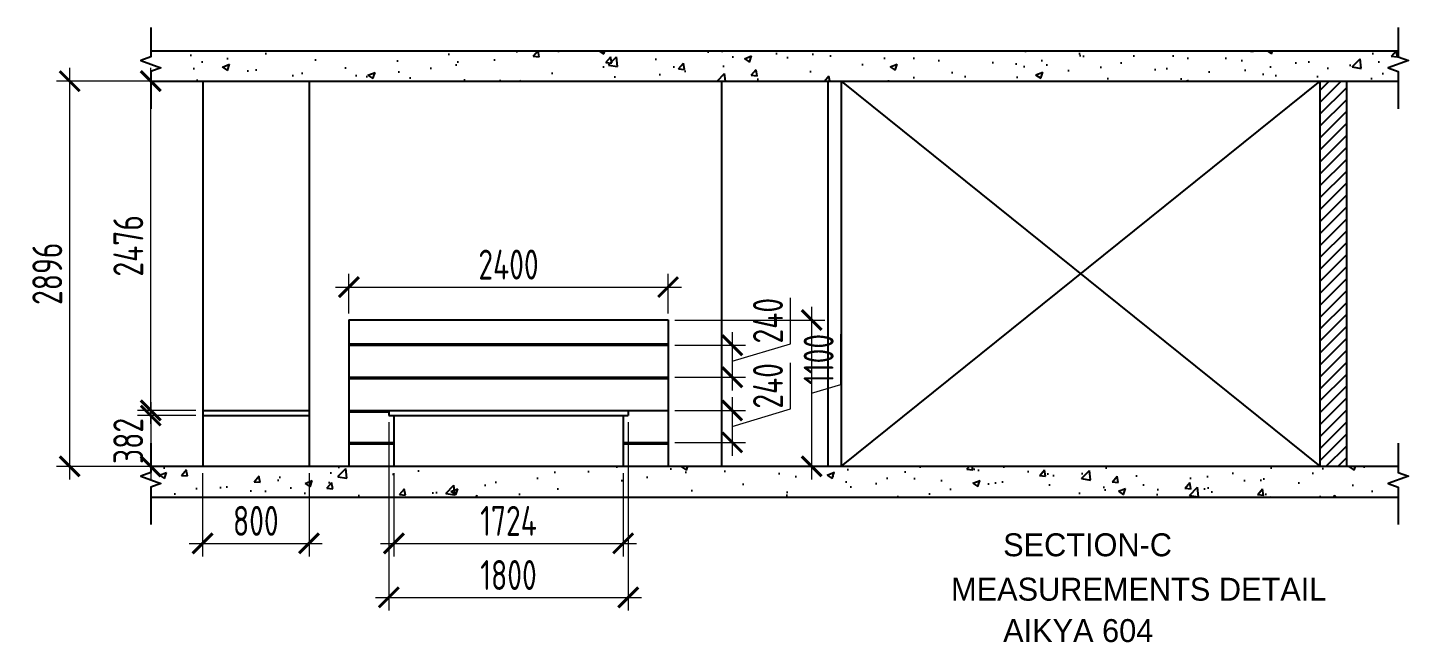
# Model space of a CAD drawing. Header units: millimetres. Extents: x -184691 to 158232, y -112569 to 33289.
# Drawn here: x 11627 to 22009, y -59818 to -55195 of the extents above; entities that cross this region are included whole.
import ezdxf

# ---------------------------------------------------------------- set-up
doc = ezdxf.new("R2010")
doc.units = ezdxf.units.MM
doc.header["$LTSCALE"] = 10
doc.header["$PDMODE"] = 35
doc.header["$PDSIZE"] = 500
doc.layers.add('07--DIM-1', color=1, linetype='Continuous')
doc.layers.add('DIMM-1', color=1, linetype='Continuous')
doc.styles.add('ISO', font='isocp2.shx', dxfattribs={"width": 0.8})
doc.dimstyles.new('A-DIM-100', dxfattribs={"dimscale": 100, "dimtxt": 2.25, "dimasz": 1.5, "dimexe": 1, "dimexo": 0.5, "dimgap": 0, "dimtad": 0, "dimdec": 0, "dimzin": 12, "dimdsep": 46, "dimtxsty": 'ISO', "dimblk": 'ARCHTICK', "dimcen": 1, "dimdle": 1, "dimclrd": 8, "dimclre": 8, "dimclrt": 256, "dimadec": 0, "dimazin": 3, "dimtfac": 1, "dimtdec": 0, "dimtmove": 1, "dimatfit": 2, "dimfxl": 1, "dimtvp": 0.75, "dimtolj": 1, "dimtzin": 12, "dimlwd": 18, "dimlwe": 18, "dimarcsym": 0})

# ---------------------------------------------------------------- blocks, each defined once
blk = doc.blocks.new('_ArchTick')
at = {"color": 0, "const_width": 0.15}
blk.add_lwpolyline([(-0.5, -0.5), (0.5, 0.5)], dxfattribs=at)
blk = doc.blocks.new('*D460')
at = {"layer": '07--DIM-1', "color": 8, "lineweight": 18}
for p, q in [((14043, -57344), (14043, -57046)), ((16443, -57344), (16443, -57046)), ((13943, -57146), (16543, -57146))]:
    blk.add_line(p, q, dxfattribs=at)
at = {"layer": 'Defpoints', "color": 0}
for p in [(16443, -57146), (14043, -57394), (16443, -57394)]:
    blk.add_point(p, dxfattribs=at)
at = {"layer": '07--DIM-1', "color": 8, "lineweight": 18, "xscale": 150, "yscale": 150, "zscale": 150, "rotation": 180}
blk.add_blockref('_ArchTick', (14043, -57146), dxfattribs=at)
at = {"layer": '07--DIM-1', "color": 8, "lineweight": 18, "xscale": 150, "yscale": 150, "zscale": 150}
blk.add_blockref('_ArchTick', (16443, -57146), dxfattribs=at)
at = {"layer": '07--DIM-1', "insert": (15243, -56977), "char_height": 225, "attachment_point": 5, "style": 'ISO'}
blk.add_mtext('\\A1;2400', dxfattribs=at)
blk = doc.blocks.new('*D461')
at = {"layer": '07--DIM-1', "color": 8, "lineweight": 18}
for p, q in [((17522, -57294), (17522, -58594)), ((16493, -57394), (17622, -57394)), ((17743, -57879), (17743, -57501)), ((17522, -57944), (17743, -57879)), ((16493, -58494), (17622, -58494))]:
    blk.add_line(p, q, dxfattribs=at)
at = {"layer": 'Defpoints', "color": 0}
for p in [(16443, -57394), (16443, -58494), (17522, -58494)]:
    blk.add_point(p, dxfattribs=at)
at = {"layer": '07--DIM-1', "color": 8, "lineweight": 18, "xscale": 150, "yscale": 150, "zscale": 150}
for p, rotation in [((17522, -57394), 90), ((17522, -58494), 270)]:
    blk.add_blockref('_ArchTick', p, dxfattribs=dict(at, rotation=rotation))
at = {"layer": '07--DIM-1', "insert": (17575, -57690), "char_height": 225, "attachment_point": 5, "rotation": 90, "style": 'ISO'}
blk.add_mtext('\\A1;1100', dxfattribs=at)
blk = doc.blocks.new('*D462')
at = {"layer": '07--DIM-1', "color": 8, "lineweight": 18}
for p, q in [((17363, -57572), (17363, -57226)), ((16925, -57484), (16925, -57924)), ((16493, -57584), (17025, -57584)), ((16925, -57704), (17363, -57572)), ((16493, -57824), (17025, -57824))]:
    blk.add_line(p, q, dxfattribs=at)
at = {"layer": 'Defpoints', "color": 0}
for p in [(16443, -57584), (16443, -57824), (16925, -57824)]:
    blk.add_point(p, dxfattribs=at)
at = {"layer": '07--DIM-1', "color": 8, "lineweight": 18, "xscale": 150, "yscale": 150, "zscale": 150}
for p, rotation in [((16925, -57584), 90), ((16925, -57824), 270)]:
    blk.add_blockref('_ArchTick', p, dxfattribs=dict(at, rotation=rotation))
at = {"layer": '07--DIM-1', "insert": (17194, -57399), "char_height": 225, "attachment_point": 5, "rotation": 90, "style": 'ISO'}
blk.add_mtext('\\A1;240', dxfattribs=at)
blk = doc.blocks.new('*D463')
at = {"layer": '07--DIM-1', "color": 8, "lineweight": 18}
for p, q in [((17363, -58062), (17363, -57716)), ((16925, -57974), (16925, -58414)), ((16493, -58074), (17025, -58074)), ((16925, -58194), (17363, -58062)), ((16493, -58314), (17025, -58314))]:
    blk.add_line(p, q, dxfattribs=at)
at = {"layer": 'Defpoints', "color": 0}
for p in [(16443, -58074), (16443, -58314), (16925, -58314)]:
    blk.add_point(p, dxfattribs=at)
at = {"layer": '07--DIM-1', "color": 8, "lineweight": 18, "xscale": 150, "yscale": 150, "zscale": 150}
for p, rotation in [((16925, -58074), 90), ((16925, -58314), 270)]:
    blk.add_blockref('_ArchTick', p, dxfattribs=dict(at, rotation=rotation))
at = {"layer": '07--DIM-1', "insert": (17194, -57889), "char_height": 225, "attachment_point": 5, "rotation": 90, "style": 'ISO'}
blk.add_mtext('\\A1;240', dxfattribs=at)
blk = doc.blocks.new('*D464')
at = {"layer": '07--DIM-1', "color": 8, "lineweight": 18}
for p, q in [((14381, -58544), (14381, -59173)), ((16105, -58544), (16105, -59173)), ((14281, -59073), (16205, -59073))]:
    blk.add_line(p, q, dxfattribs=at)
at = {"layer": 'Defpoints', "color": 0}
for p in [(14381, -58494), (16105, -58494), (16105, -59073)]:
    blk.add_point(p, dxfattribs=at)
at = {"layer": '07--DIM-1', "color": 8, "lineweight": 18, "xscale": 150, "yscale": 150, "zscale": 150, "rotation": 180}
blk.add_blockref('_ArchTick', (14381, -59073), dxfattribs=at)
at = {"layer": '07--DIM-1', "color": 8, "lineweight": 18, "xscale": 150, "yscale": 150, "zscale": 150}
blk.add_blockref('_ArchTick', (16105, -59073), dxfattribs=at)
at = {"layer": '07--DIM-1', "insert": (15243, -58904), "char_height": 225, "attachment_point": 5, "style": 'ISO'}
blk.add_mtext('\\A1;1724', dxfattribs=at)
blk = doc.blocks.new('*D465')
at = {"layer": '07--DIM-1', "color": 8, "lineweight": 18}
for p, q in [((14343, -58162), (14343, -59579)), ((16143, -58162), (16143, -59579)), ((14243, -59479), (16243, -59479))]:
    blk.add_line(p, q, dxfattribs=at)
at = {"layer": 'Defpoints', "color": 0}
for p in [(14343, -58112), (16143, -58112), (16143, -59479)]:
    blk.add_point(p, dxfattribs=at)
at = {"layer": '07--DIM-1', "color": 8, "lineweight": 18, "xscale": 150, "yscale": 150, "zscale": 150, "rotation": 180}
blk.add_blockref('_ArchTick', (14343, -59479), dxfattribs=at)
at = {"layer": '07--DIM-1', "color": 8, "lineweight": 18, "xscale": 150, "yscale": 150, "zscale": 150}
blk.add_blockref('_ArchTick', (16143, -59479), dxfattribs=at)
at = {"layer": '07--DIM-1', "insert": (15243, -59311), "char_height": 225, "attachment_point": 5, "style": 'ISO'}
blk.add_mtext('\\A1;1800', dxfattribs=at)
blk = doc.blocks.new('*D466')
at = {"layer": '07--DIM-1', "color": 8, "lineweight": 18}
for p, q in [((12943, -58544), (12943, -59173)), ((13743, -58544), (13743, -59173)), ((12843, -59073), (13843, -59073))]:
    blk.add_line(p, q, dxfattribs=at)
at = {"layer": 'Defpoints', "color": 0}
for p in [(12943, -58494), (13743, -58494), (13743, -59073)]:
    blk.add_point(p, dxfattribs=at)
at = {"layer": '07--DIM-1', "color": 8, "lineweight": 18, "xscale": 150, "yscale": 150, "zscale": 150, "rotation": 180}
blk.add_blockref('_ArchTick', (12943, -59073), dxfattribs=at)
at = {"layer": '07--DIM-1', "color": 8, "lineweight": 18, "xscale": 150, "yscale": 150, "zscale": 150}
blk.add_blockref('_ArchTick', (13743, -59073), dxfattribs=at)
at = {"layer": '07--DIM-1', "insert": (13343, -58904), "char_height": 225, "attachment_point": 5, "style": 'ISO'}
blk.add_mtext('\\A1;800', dxfattribs=at)
blk = doc.blocks.new('*D467')
at = {"layer": '07--DIM-1', "color": 8, "lineweight": 18}
for p, q in [((12553, -58174), (12553, -55498)), ((12893, -55598), (12453, -55598)), ((12893, -58074), (12453, -58074))]:
    blk.add_line(p, q, dxfattribs=at)
at = {"layer": 'Defpoints', "color": 0}
for p in [(12553, -55598), (12943, -55598), (12943, -58074)]:
    blk.add_point(p, dxfattribs=at)
at = {"layer": '07--DIM-1', "color": 8, "lineweight": 18, "xscale": 150, "yscale": 150, "zscale": 150}
for p, rotation in [((12553, -55598), 90), ((12553, -58074), 270)]:
    blk.add_blockref('_ArchTick', p, dxfattribs=dict(at, rotation=rotation))
at = {"layer": '07--DIM-1', "insert": (12384, -56836), "char_height": 225, "attachment_point": 5, "rotation": 90, "style": 'ISO'}
blk.add_mtext('\\A1;2476', dxfattribs=at)
blk = doc.blocks.new('*D468')
at = {"layer": '07--DIM-1', "color": 8, "lineweight": 18}
for p, q in [((12553, -58012), (12553, -58594)), ((12893, -58112), (12453, -58112)), ((12893, -58494), (12453, -58494))]:
    blk.add_line(p, q, dxfattribs=at)
at = {"layer": 'Defpoints', "color": 0}
for p in [(12943, -58112), (12553, -58494), (12943, -58494)]:
    blk.add_point(p, dxfattribs=at)
at = {"layer": '07--DIM-1', "color": 8, "lineweight": 18, "xscale": 150, "yscale": 150, "zscale": 150}
for p, rotation in [((12553, -58112), 90), ((12553, -58494), 270)]:
    blk.add_blockref('_ArchTick', p, dxfattribs=dict(at, rotation=rotation))
at = {"layer": '07--DIM-1', "insert": (12384, -58303), "char_height": 225, "attachment_point": 5, "rotation": 90, "style": 'ISO'}
blk.add_mtext('\\A1;382', dxfattribs=at)
blk = doc.blocks.new('*D469')
at = {"layer": '07--DIM-1', "color": 8, "lineweight": 18}
for p, q in [((11943, -55498), (11943, -58594)), ((12893, -55598), (11843, -55598)), ((12893, -58494), (11843, -58494))]:
    blk.add_line(p, q, dxfattribs=at)
at = {"layer": 'Defpoints', "color": 0}
for p in [(12943, -55598), (11943, -58494), (12943, -58494)]:
    blk.add_point(p, dxfattribs=at)
at = {"layer": '07--DIM-1', "color": 8, "lineweight": 18, "xscale": 150, "yscale": 150, "zscale": 150}
for p, rotation in [((11943, -55598), 90), ((11943, -58494), 270)]:
    blk.add_blockref('_ArchTick', p, dxfattribs=dict(at, rotation=rotation))
at = {"layer": '07--DIM-1', "insert": (11775, -57046), "char_height": 225, "attachment_point": 5, "rotation": 90, "style": 'ISO'}
blk.add_mtext('\\A1;2896', dxfattribs=at)

msp = doc.modelspace()

# ---------------------------------------------------------------- hatches: boundary and pattern name
h = msp.add_hatch()
h.set_pattern_fill('AR-CONC', color=256, scale=3, style=0)
h.set_pattern_definition([(50, (-213348.3, -33703.5), (546.554, -47.81726), [57.15, -628.65]), (355, (-213348.3, -33703.5), (-105.7285, 573.1699), [45.72, -502.92]), (100.451, (-213302.74, -33707.5), (440.8275, 525.3501), [48.57, -534.27]), (46.1842, (-213348.3, -33551.1), (813.2371, -126.127), [85.725, -942.975]), (96.6356, (-213280.5, -33561.6), (712.2127, 742.2767), [72.855, -801.405]), (351.184, (-213348.3, -33551.1), (712.2138, 742.2754), [68.58, -754.38]), (21, (-213272.1, -33589.2), (454.8446, -306.79656), [57.15, -628.65]), (326, (-213272.1, -33589.2), (185.4061, 552.5639), [45.72, -502.92]), (71.4514, (-213234.2, -33614.76), (640.2495, 245.7686), [48.57, -534.27]), (37.5, (-213348.29, -33703.5), (9.26581, 253.66512), [0, -496.824, 0, -510.54, 0, -504.825]), (7.5, (-213348.3, -33703.5), (200.459, 300.54172), [0, -291.084, 0, -485.394, 0, -192.405]), (327.5, (-213518.22, -33703.5), (406.77179, -17.18623), [0, -190.5, 0, -594.36, 0, -788.67]), (317.5, (-213594.4, -33703.5), (444.38754, 76.27947), [0, -247.65, 0, -394.716, 0, -560.07])])
h.paths.add_polyline_path([(21933.4, -55597.6), (21933.4, -55526.4), (21857.6, -55498.8), (21933.4, -55471.2), (21933.4, -55369), (12553.1, -55369), (12553.1, -55471.2), (12628.9, -55498.8), (12553.1, -55526.4), (12553.1, -55597.6)])
h.paths.add_polyline_path([(21933.4, -58724.8), (21933.4, -58651), (21857.6, -58623.4), (21933.4, -58595.8), (21933.4, -58493.6), (12553.1, -58493.6), (12553.1, -58595.8), (12628.9, -58623.4), (12553.1, -58651), (12553.1, -58724.8)])
h = msp.add_hatch()
h.set_pattern_fill('ANSI31', color=256, scale=20, style=0)
h.set_pattern_definition([(45, (-213348.29, -33703.496), (-44.90128, 44.90128), [])])
h.paths.add_polyline_path([(21543.3, -55597.6), (21343.3, -55597.6), (21343.3, -58493.6), (21543.3, -58493.6)])

# ---------------------------------------------------------------- linework, layer by layer
for p, q in [((12553.1, -55369), (21933.4, -55369)), ((12553.1, -55369), (21933.4, -55369)), ((12553.1, -55597.6), (21933.4, -55597.6)), ((12943.3, -55597.6), (12943.3, -58493.6)), ((13743.3, -55597.6), (13743.3, -58493.6)), ((16843.3, -55597.6), (16843.3, -58493.6)), ((17643.3, -55597.6), (17643.3, -58493.6)), ((17743.3, -55597.6), (17743.3, -58493.6)), ((17743.3, -55597.6), (21343.3, -58493.6)), ((21343.3, -55597.6), (17743.3, -58493.6)), ((21343.3, -55597.6), (21343.3, -58493.6)), ((21543.3, -55597.6), (21543.3, -58493.6)), ((14043.3, -57393.6), (14043.3, -58493.6)), ((14043.3, -57393.6), (16443.3, -57393.6)), ((16443.3, -57393.6), (16443.3, -58493.6)), ((14043.3, -57573.6), (16443.3, -57573.6)), ((14043.3, -57583.6), (16443.3, -57583.6)), ((14043.3, -57823.6), (16443.3, -57823.6)), ((14043.3, -57833.6), (16443.3, -57833.6)), ((12943.3, -58073.6), (13743.3, -58073.6)), ((12943.3, -58111.6), (13743.3, -58111.6)), ((14043.3, -58073.6), (16443.3, -58073.6)), ((14043.3, -58083.6), (14343.3, -58083.6)), ((14343.3, -58073.6), (16143.3, -58073.6)), ((14343.3, -58073.6), (14343.3, -58111.6)), ((14343.3, -58111.6), (16143.3, -58111.6)), ((14381.3, -58111.6), (14381.3, -58493.6)), ((16105.3, -58111.6), (16105.3, -58493.6)), ((16143.3, -58073.6), (16143.3, -58111.6)), ((14043.3, -58313.6), (14381.3, -58313.6)), ((14043.3, -58323.6), (14381.3, -58323.6)), ((16105.3, -58313.6), (16443.3, -58313.6)), ((16105.3, -58323.6), (16443.3, -58323.6)), ((12553.1, -58493.6), (21933.4, -58493.6)), ((12553.1, -58724.8), (21933.4, -58724.8))]:
    msp.add_line(p, q)
at = {"linetype": 'Continuous'}
for points in [[(12553.1, -55195.2), (12553.1, -55416), (12477.3, -55443.6), (12628.9, -55498.8), (12553.1, -55526.4), (12553.1, -55807.1)], [(21933.4, -55195.2), (21933.4, -55416), (22009.3, -55443.6), (21857.6, -55498.8), (21933.4, -55526.4), (21933.4, -55807.1)], [(12553.1, -58319.8), (12553.1, -58540.6), (12477.3, -58568.2), (12628.9, -58623.4), (12553.1, -58651), (12553.1, -58931.7)], [(21933.4, -58319.8), (21933.4, -58540.6), (22009.3, -58568.2), (21857.6, -58623.4), (21933.4, -58651), (21933.4, -58931.7)]]:
    msp.add_lwpolyline(points, dxfattribs=at)

# ---------------------------------------------------------------- texts
at = {"layer": 'DIMM-1'}
for s, height, p in [('SECTION-C', 172.62, (18962.2, -59170.1)), ('MEASUREMENTS DETAIL', 172.617, (18570.8, -59504)), ('AIKYA 604', 172.62, (18962.2, -59815.1))]:
    msp.add_text(s, height=height, dxfattribs=at).set_placement(p)

# ---------------------------------------------------------------- dimensions: what is measured, and where the dimension line sits
at = {"layer": '07--DIM-1'}
for base, p1, p2, picture, middle in [((11943.5, -58493.6), (12943.3, -55597.6), (12943.3, -58493.6), '*D469', (11774.7, -57045.6)), ((12553.1, -55597.6), (12943.3, -58073.6), (12943.3, -55597.6), '*D467', (12384.3, -56835.6)), ((16925.4, -57823.6), (16443.3, -57583.6), (16443.3, -57823.6), '*D462', (17194.2, -57572.4)), ((16925.4, -58313.6), (16443.3, -58073.6), (16443.3, -58313.6), '*D463', (17194.2, -58062.4)), ((12553.1, -58493.6), (12943.3, -58111.6), (12943.3, -58493.6), '*D468', (12384.3, -58302.6))]:
    dim = msp.add_linear_dim(base=base, p1=p1, p2=p2, angle=90, dimstyle='A-DIM-100', dxfattribs=at)
    dim.commit()
    dim.dimension.update_dxf_attribs({"geometry": picture, "text_midpoint": middle})
for base, p1, p2, picture, middle in [((16443.3, -57146), (14043.3, -57393.6), (16443.3, -57393.6), '*D460', (15243.3, -56977.3)), ((16143.3, -59479.3), (14343.3, -58111.6), (16143.3, -58111.6), '*D465', (15243.3, -59310.5)), ((13743.3, -59072.5), (12943.3, -58493.6), (13743.3, -58493.6), '*D466', (13343.3, -58903.8)), ((16105.3, -59072.5), (14381.3, -58493.6), (16105.3, -58493.6), '*D464', (15243.3, -58903.7))]:
    dim = msp.add_linear_dim(base=base, p1=p1, p2=p2, dimstyle='A-DIM-100', dxfattribs=at)
    dim.commit()
    dim.dimension.update_dxf_attribs({"geometry": picture, "text_midpoint": middle})
dim = msp.add_linear_dim(base=(17522.4, -58493.6), p1=(16443.3, -57393.6), p2=(16443.3, -58493.6), angle=90, dimstyle='A-DIM-100', dxfattribs=at)
dim.commit()
dim.dimension.update_dxf_attribs({"geometry": '*D461', "text_midpoint": (17743.3, -57878.8), "dimtype": 160})

doc.saveas('drawing.dxf')
